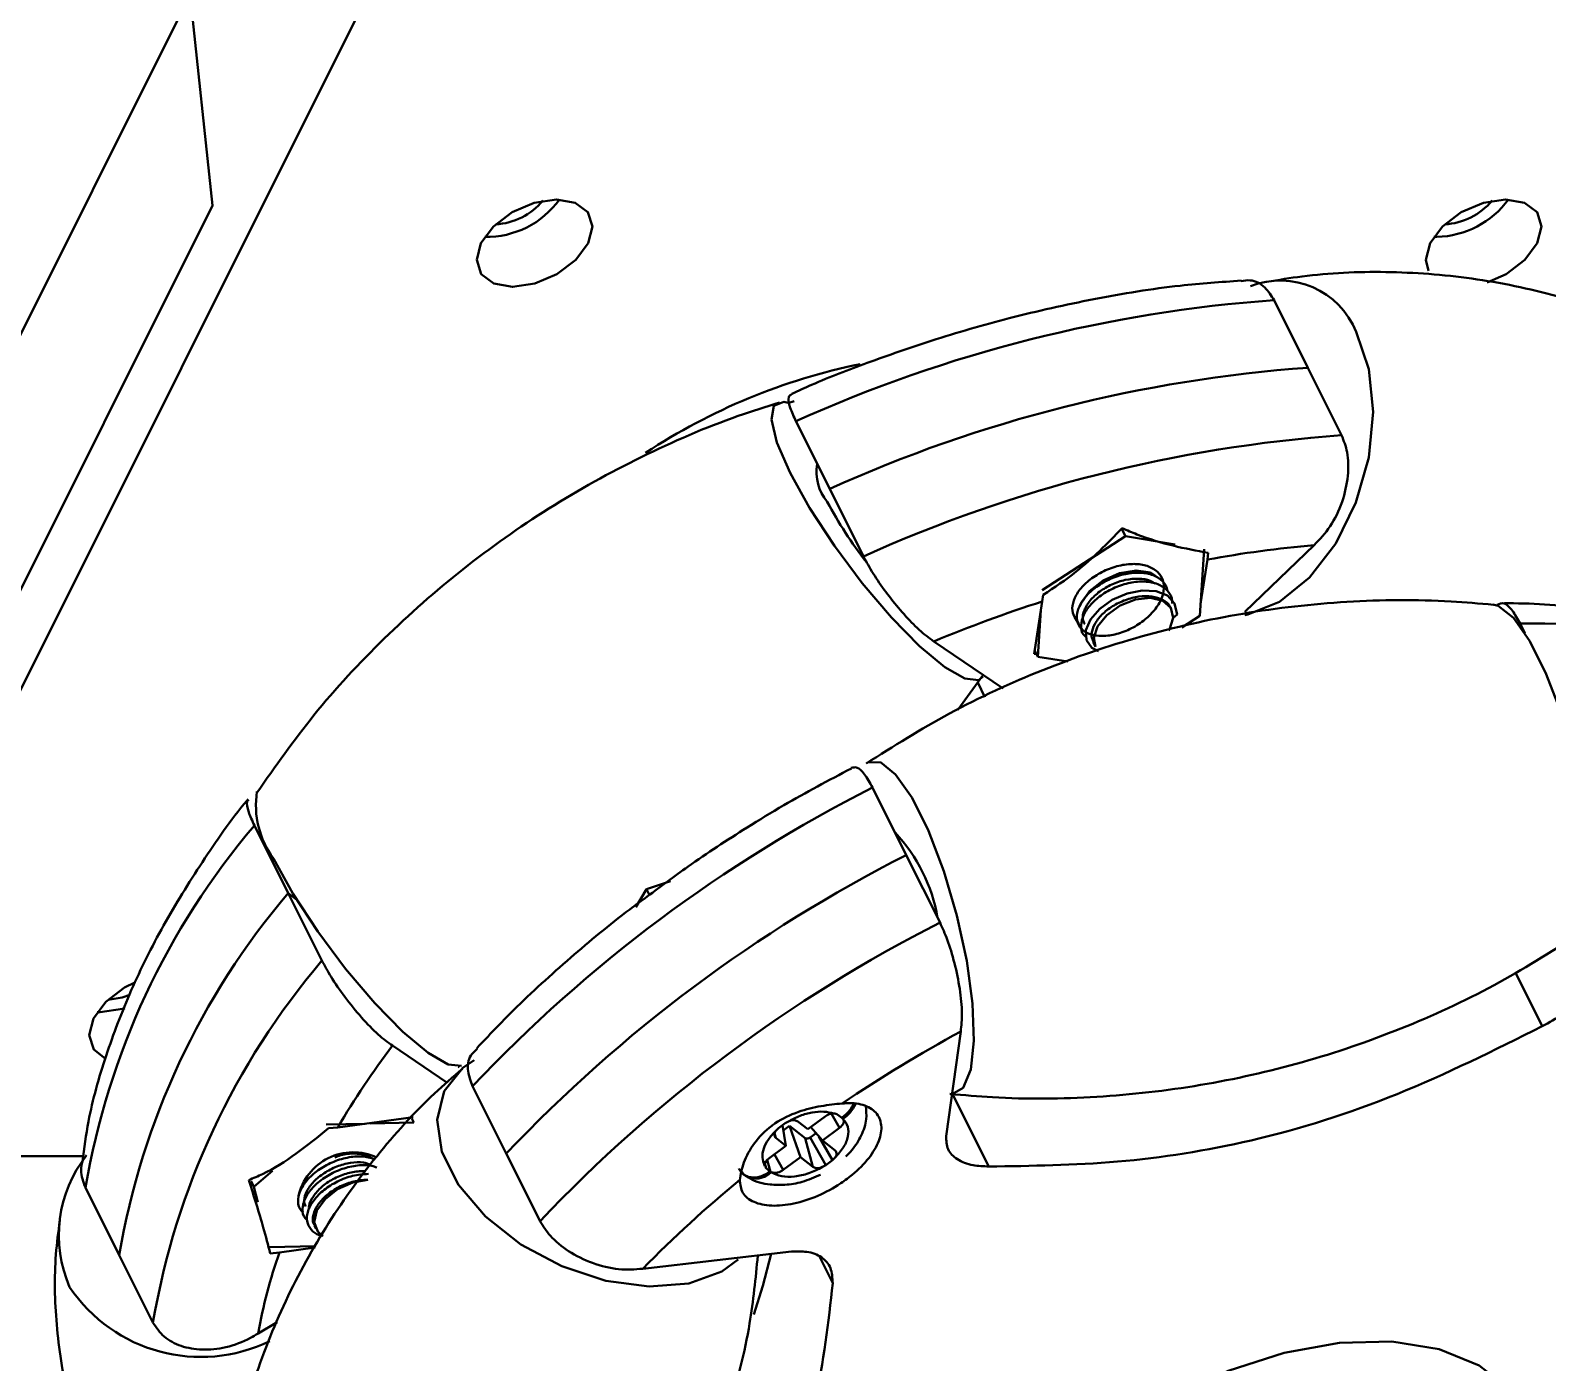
# Model space of a CAD drawing. Header units: millimetres. Extents: x 786 to 1380, y -734 to -314.
# Drawn here: x 1207.06 to 1228.51, y -466.39 to -447.57 of the extents above; entities that cross this region are included whole.
import ezdxf

# ---------------------------------------------------------------- set-up
doc = ezdxf.new("R2010")
doc.units = ezdxf.units.MM
doc.header["$PDSIZE"] = -1
doc.layers.add('粗实线层', color=7, linetype='Continuous', lineweight=15)
doc.dimstyles.new('ISO-25', dxfattribs={"dimtxt": 2.5, "dimasz": 2.5, "dimexe": 1.25, "dimexo": 0.625, "dimtad": 1, "dimtxsty": 'Standard', "dimcen": 2.5, "dimadec": 0, "dimazin": 0, "dimtfac": 1, "dimtmove": 0, "dimatfit": 3, "dimfxl": 1, "dimarcsym": 0})

# ---------------------------------------------------------------- blocks, each defined once
blk = doc.blocks.new('*D130')
at = {"color": 0, "lineweight": -2, "transparency": 16777216}
for p, q in [((1145.915, -458.612), (1145.915, -342.532)), ((1246.277, -506.307), (1246.277, -342.532)), ((1149.995, -344.532), (1242.197, -344.532))]:
    blk.add_line(p, q, dxfattribs=at)
at = {"color": 0, "transparency": 16777216}
for points in [[(1149.995, -343.852), (1149.995, -345.212), (1145.915, -344.532)], [(1242.197, -343.852), (1242.197, -345.212), (1246.277, -344.532)]]:
    blk.add_solid(points, dxfattribs=at)
at = {"layer": 'Defpoints', "color": 0, "transparency": 16777216}
for p in [(1246.277, -344.532), (1145.915, -458.612), (1246.277, -506.307)]:
    blk.add_point(p, dxfattribs=at)
at = {"color": 0, "transparency": 16777216, "insert": (1196.096, -340.966), "char_height": 3.5, "attachment_point": 5}
blk.add_mtext('200,72', dxfattribs=at)

msp = doc.modelspace()

# ---------------------------------------------------------------- linework, layer by layer
at = {"layer": '粗实线层', "color": 7, "linetype": 'Continuous', "lineweight": 30}
for p, q in [((1208.7935, -442.0841), (1209.6384, -450.0504)), ((1204.5118, -461.7177), (1212.6436, -445.4542)), ((1209.3228, -447.0747), (1204.2842, -457.1518)), ((1204.1583, -461.0106), (1209.6384, -450.0504)), ((1226.9544, -450.4924), (1226.9122, -450.4914)), ((1225.1308, -452.3412), (1224.6534, -451.3864)), ((1225.1308, -452.3412), (1225.6083, -453.296)), ((1217.8908, -453.0984), (1218.3682, -454.0533)), ((1218.3682, -454.0533), (1218.8456, -455.0081)), ((1222.5492, -454.7233), (1222.4957, -454.6162)), ((1221.3739, -455.4844), (1222.5492, -454.7233)), ((1222.5492, -454.7233), (1223.255, -454.8383)), ((1223.6631, -454.9048), (1223.6017, -455.8474)), ((1223.6127, -455.679), (1223.7105, -455.0536)), ((1223.7105, -455.0536), (1223.7226, -454.9601)), ((1224.2402, -455.7925), (1225.2187, -454.8488)), ((1221.3745, -455.645), (1221.2589, -456.3836)), ((1221.3865, -455.5515), (1221.3745, -455.645)), ((1221.3124, -456.427), (1221.3554, -455.7671)), ((1223.2799, -455.8291), (1223.2252, -455.8775)), ((1223.6017, -455.8474), (1223.3459, -456.013)), ((1228.1996, -456.0947), (1228.1307, -455.9569)), ((1219.8429, -456.2097), (1220.8236, -456.8756)), ((1221.3124, -456.427), (1221.2665, -456.3352)), ((1222.0936, -456.2191), (1222.1279, -456.2878)), ((1221.2589, -456.3836), (1221.2926, -456.3874)), ((1221.7341, -456.4957), (1221.3124, -456.427)), ((1220.1785, -457.1758), (1220.5296, -456.6988)), ((1219.4509, -459.23), (1218.9735, -458.2752)), ((1210.7096, -459.7673), (1210.2321, -458.8124)), ((1219.9283, -460.1848), (1219.4509, -459.23)), ((1210.7096, -459.7673), (1211.187, -460.7221)), ((1210.8306, -459.8615), (1210.7096, -459.7673)), ((1215.7774, -459.7099), (1215.6249, -459.9661)), ((1216.1167, -459.5992), (1215.7774, -459.7099)), ((1215.7774, -459.7099), (1215.8165, -459.7883)), ((1208.0509, -461.4525), (1208.0087, -461.4515)), ((1220.2217, -461.7227), (1220.0155, -463.2029)), ((1212.9533, -462.4458), (1212.1843, -461.9237)), ((1213.795, -463.4498), (1213.3175, -462.495)), ((1212.4782, -462.9348), (1211.4111, -463.0786)), ((1212.4867, -463.0116), (1212.4577, -462.9536)), ((1218.3028, -462.9252), (1218.0605, -463.1059)), ((1218.5417, -462.9443), (1218.4841, -462.8995)), ((1211.2487, -463.0386), (1211.7963, -463.0267)), ((1211.4111, -463.0786), (1211.2797, -463.0921)), ((1211.8681, -463.0251), (1212.4867, -463.0116)), ((1217.6436, -463.0912), (1217.6079, -463.1258)), ((1217.7373, -463.0212), (1217.6436, -463.0912)), ((1217.7479, -463.3391), (1217.699, -463.0498)), ((1217.8003, -463.0589), (1217.7117, -463.1251)), ((1217.7836, -462.9947), (1217.7373, -463.0212)), ((1218.023, -463.2322), (1217.8003, -463.0589)), ((1217.9535, -463.4992), (1217.8003, -463.0589)), ((1218.0605, -463.1059), (1217.9187, -462.9956)), ((1218.0902, -463.2227), (1218.1746, -463.1598)), ((1218.2661, -463.2659), (1218.1017, -463.0752)), ((1218.2661, -463.2659), (1218.5084, -463.0852)), ((1217.7479, -463.3391), (1217.5056, -463.5199)), ((1217.6061, -463.2288), (1217.7479, -463.3391)), ((1218.1309, -463.6372), (1218.023, -463.2322)), ((1218.0902, -463.2227), (1218.3123, -463.6115)), ((1218.4435, -463.404), (1218.2661, -463.2659)), ((1207.8121, -463.4855), (1205.793, -463.4855)), ((1213.795, -463.4498), (1214.2724, -464.4047)), ((1213.956, -463.7718), (1213.8243, -463.5085)), ((1217.4467, -463.6133), (1217.4502, -463.6267)), ((1217.7113, -463.6799), (1217.9535, -463.4992)), ((1217.9535, -463.4992), (1218.1309, -463.6372)), ((1218.266, -463.6381), (1218.3123, -463.6115)), ((1218.3123, -463.6115), (1218.406, -463.5416)), ((1218.406, -463.5416), (1218.4417, -463.507)), ((1210.2253, -463.918), (1210.1862, -463.8397)), ((1210.2253, -463.918), (1210.4882, -463.6921)), ((1217.1507, -463.7439), (1217.1511, -463.7442)), ((1217.1511, -463.7442), (1217.1598, -463.7503)), ((1217.2065, -463.7755), (1217.2305, -463.7898)), ((1217.454, -463.6415), (1217.4682, -463.6575)), ((1217.4682, -463.6575), (1217.5258, -463.7023)), ((1217.5258, -463.7023), (1217.5299, -463.7055)), ((1207.8432, -463.9282), (1208.3207, -464.883)), ((1210.2805, -464.1369), (1210.2253, -463.918)), ((1211.0816, -464.469), (1211.1035, -464.5129)), ((1208.3207, -464.883), (1208.7981, -465.8378)), ((1211.1014, -464.756), (1210.44, -464.7704)), ((1210.4546, -464.8592), (1210.5859, -464.8457)), ((1210.5859, -464.8457), (1211.0896, -464.7778)), ((1217.8278, -464.8351), (1215.7257, -465.0771)), ((1210.2853, -465.9903), (1210.5554, -465.8314))]:
    msp.add_line(p, q, dxfattribs=at)
at = {"layer": '粗实线层', "color": 8, "linetype": 'Continuous', "lineweight": 30}
for p, q in [((1217.8637, -452.8151), (1217.7784, -452.8438)), ((1220.4608, -456.7922), (1220.5631, -456.9968)), ((1228.4462, -461.6499), (1228.0651, -460.8878)), ((1213.1202, -462.2173), (1213.1268, -462.2305)), ((1220.6179, -463.6317), (1220.1065, -462.6089)), ((1218.5084, -463.0852), (1218.3941, -462.885)), ((1217.5883, -463.1619), (1217.6061, -463.2288)), ((1218.406, -463.5416), (1218.2142, -463.2057)), ((1217.4682, -463.6575), (1217.4504, -463.5906)), ((1217.5299, -463.7055), (1217.4851, -463.5374)), ((1217.5857, -463.4601), (1217.7113, -463.6799)), ((1218.4105, -465.2786), (1218.2239, -464.9053))]:
    msp.add_line(p, q, dxfattribs=at)
at = {"layer": '粗实线层', "color": 7, "linetype": 'Continuous', "lineweight": 30, "flags": 128}
for points in [[(1214.5033, -449.962), (1214.7697, -450.0091), (1214.9485, -450.1433), (1215.0124, -450.344), (1214.9517, -450.5808), (1214.7756, -450.8175), (1214.511, -451.0183), (1214.1981, -451.1524), (1213.8846, -451.1995), (1213.6181, -451.1524), (1213.4394, -451.0183), (1213.3755, -450.8175), (1213.4362, -450.5808), (1213.6122, -450.344), (1213.8769, -450.1433), (1214.1898, -450.0091), (1214.5033, -449.962)], [(1226.8347, -450.9721), (1226.7989, -450.8175), (1226.8596, -450.5808), (1227.0356, -450.344), (1227.3003, -450.1433), (1227.6132, -450.0091), (1227.9267, -449.962), (1228.1931, -450.0091), (1228.3719, -450.1433), (1228.4358, -450.344), (1228.3751, -450.5808), (1228.199, -450.8175), (1227.9344, -451.0183), (1227.6685, -451.1379)], [(1225.8142, -451.8363), (1225.993, -452.3601), (1226.0535, -452.967), (1225.991, -453.6121), (1225.8103, -454.2474), (1225.5248, -454.826), (1225.1556, -455.3048), (1224.7301, -455.6484), (1224.2799, -455.8312), (1224.2372, -455.8396)], [(1217.807, -453.825), (1217.6218, -453.3982), (1217.5429, -453.0751), (1217.576, -452.8795), (1217.7188, -452.826), (1217.8005, -452.8444)], [(1220.5335, -456.7088), (1220.4737, -456.7563), (1220.2796, -456.7365), (1219.9946, -456.5728), (1219.6399, -456.2773), (1219.2417, -455.8719), (1218.8296, -455.3866), (1218.4341, -454.8575), (1218.0846, -454.3237), (1217.807, -453.825)], [(1223.0411, -455.3314), (1222.9037, -455.2367), (1222.7023, -455.2064), (1222.4683, -455.2461), (1222.2372, -455.3498), (1222.0443, -455.5015), (1221.9189, -455.6783), (1221.9047, -455.7119)], [(1222.1716, -456.3466), (1222.0741, -456.2999), (1221.9985, -456.1913), (1221.9927, -456.052), (1222.0578, -455.8987), (1222.1867, -455.7497), (1222.365, -455.6226), (1222.573, -455.5322), (1222.7877, -455.4894), (1222.9854, -455.5), (1223.1441, -455.5634), (1223.2462, -455.6736), (1223.2799, -455.8291), (1223.2799, -455.8291)], [(1222.1279, -456.2878), (1222.1039, -456.1614), (1222.1566, -455.9976), (1222.2865, -455.8371), (1222.4741, -455.7044), (1222.6906, -455.6196), (1222.9032, -455.5957), (1223.0794, -455.6364), (1223.1925, -455.7353), (1223.2252, -455.8775)], [(1228.9333, -460.369), (1228.9946, -460.3095), (1229.0998, -460.0511), (1229.1444, -459.6438), (1229.125, -459.1178), (1229.043, -458.5121), (1228.9046, -457.8715), (1228.72, -457.2437), (1228.5028, -456.6752), (1228.2693, -456.2081), (1228.0366, -455.877), (1227.8221, -455.7066), (1227.7477, -455.6869)], [(1223.2252, -455.8775), (1223.1725, -456.0413), (1223.1648, -456.0545)], [(1218.8931, -457.9288), (1218.9051, -457.9214), (1219.0855, -457.9185), (1219.2999, -458.0889), (1219.5326, -458.4199), (1219.7661, -458.887), (1219.9833, -459.4555), (1220.1679, -460.0834), (1220.3063, -460.7239), (1220.3883, -461.3297), (1220.4077, -461.8557), (1220.3631, -462.263), (1220.2579, -462.5213), (1220.0997, -462.6116), (1220.0785, -462.6107)], [(1210.5, -459.2766), (1210.7776, -459.7753), (1211.1271, -460.3091), (1211.5226, -460.8382), (1211.9347, -461.3235), (1212.3329, -461.7289), (1212.6877, -462.0244), (1212.9727, -462.1881), (1213.1596, -462.2103)], [(1208.123, -462.1061), (1207.9593, -461.9784), (1207.8954, -461.7777), (1207.9561, -461.5409), (1208.1322, -461.3041), (1208.3968, -461.1034), (1208.5392, -461.0312)], [(1208.1622, -461.2754), (1208.3633, -461.2421), (1208.4728, -461.2032)], [(1208.3992, -461.3949), (1208.3645, -461.4054), (1208.0509, -461.4525)], [(1217.0751, -464.9484), (1216.8428, -465.1153), (1216.3762, -465.2836), (1215.8153, -465.3281), (1215.2017, -465.2454), (1214.5809, -465.0417), (1213.9989, -464.732), (1213.499, -464.3395), (1213.1181, -463.8931), (1212.8845, -463.426), (1212.8156, -462.9728), (1212.9165, -462.5671), (1213.1796, -462.2391), (1213.3378, -462.1284)], [(1218.5557, -462.9573), (1218.5634, -462.9704), (1218.5671, -462.9853), (1218.5667, -463.0016), (1218.5622, -463.0188), (1218.5538, -463.0362), (1218.5418, -463.0535), (1218.5265, -463.07), (1218.5084, -463.0852)], [(1211.18, -464.6009), (1211.1288, -464.5525), (1211.0792, -464.4174), (1211.115, -464.256), (1211.2308, -464.0928), (1211.4089, -463.9528), (1211.6222, -463.8571), (1211.8382, -463.8205)], [(1217.2975, -465.7239), (1217.4236, -465.3178), (1217.5396, -464.8663)], [(1217.2975, -465.7239), (1217.4236, -465.3178), (1217.5396, -464.8663)], [(1222.6941, -471.803), (1222.2483, -471.7154), (1221.6842, -471.4865), (1221.2485, -471.1473), (1220.9599, -470.7128), (1220.8313, -470.202), (1220.8681, -469.6371), (1221.0688, -469.0428), (1221.4247, -468.4452), (1221.9201, -467.8703), (1222.5334, -467.3433), (1223.2378, -466.8872), (1224.0025, -466.5219), (1224.7942, -466.2634), (1225.5781, -466.123), (1226.3201, -466.1069), (1226.9876, -466.2157), (1227.5516, -466.4446), (1227.9874, -466.7838), (1228.276, -467.2182), (1228.4046, -467.7291), (1228.3678, -468.294), (1228.1671, -468.8882), (1228.1671, -468.8882)]]:
    msp.add_lwpolyline(points, dxfattribs=at)
at = {"layer": '粗实线层', "color": 8, "linetype": 'Continuous', "lineweight": 30, "flags": 128}
msp.add_lwpolyline([(1217.1043, -463.6747), (1217.1376, -463.7252), (1217.1603, -463.7482)], dxfattribs=at)
at = {"layer": '粗实线层', "color": 7, "linetype": 'Continuous', "lineweight": 30}
for centre, radius, start, end in [((1213.5191, -449.2312), 1.2606, 268.62075, 324.50927), ((1213.5915, -449.3759), 0.9407, 273.09444, 320.03592), ((1226.9236, -449.1965), 1.2962, 271.36215, 323.74714), ((1227.0149, -449.3759), 0.9407, 273.09449, 320.03587), ((1224.7396, -452.2683), 1.1582, 21.89704, 111.37036), ((1226.0891, -471.2695), 19.9349, 94.12995, 114.28374), ((1220.5568, -460.8435), 8.7321, 101.60124, 123.29208), ((1226.5666, -472.2244), 19.935, 94.13001, 114.28374), ((1227.0439, -473.1792), 19.9349, 94.12994, 114.28375), ((1218.8198, -453.8218), 0.6378, 169.28106, 220.41997), ((1223.2496, -451.6587), 5.5497, 207.66302, 218.17329), ((1226.6437, -470.9922), 16.2062, 95.04448, 100.42738), ((1227.5206, -474.6745), 19.9974, 107.8993, 112.57768), ((1228.2902, -465.7383), 9.7827, 58.39529, 90.93452), ((1211.5326, -458.5217), 1.2791, 171.54564, 216.17092), ((1228.3006, -476.6769), 20.6305, 116.87859, 136.57352), ((1218.356, -465.7217), 10.6647, 139.61933, 170.31852), ((1217.6123, -460.505), 2.3149, 9.64843, 43.48167), ((1228.7781, -477.6318), 20.6306, 116.87863, 136.57348), ((1218.8335, -466.6765), 10.6647, 139.6194, 170.31848), ((1229.2555, -478.5866), 20.6306, 116.8786, 136.57348), ((1219.3109, -467.6314), 10.6647, 139.61945, 170.3184), ((1229.881, -479.5299), 20.2583, 118.47688, 124.02882), ((1222.0382, -469.3572), 12.3433, 142.9704, 149.42516), ((1217.8504, -463.1186), 0.1408, 60.93866, 118.29669), ((1218.4301, -463.0921), 0.21, 90.95598, 127.32418), ((1218.5102, -462.9936), 0.0583, 38.56712, 52.27912), ((1217.6555, -463.1781), 0.0708, 132.30678, 225.75862), ((1218.0495, -463.1774), 0.0609, 244.20343, 311.88009), ((1218.3941, -463.4547), 0.0708, 312.30903, 45.75637), ((1209.2948, -464.6052), 1.8284, 141.69611, 203.59035), ((1211.6281, -464.2215), 0.7907, 65.09849, 167.67702), ((1217.574, -463.6284), 0.1283, 122.22074, 173.2352), ((1228.0475, -477.1468), 17.2483, 129.4115, 135.59227), ((1217.2927, -463.5609), 0.2313, 205.83121, 248.09845), ((1217.5725, -463.6505), 0.0696, 232.29644, 244.50178), ((1217.5966, -463.5434), 0.1782, 252.32912, 310.04209), ((1218.1993, -463.5141), 0.1408, 240.9415, 298.29707), ((1217.7892, -467.3492), 7.6259, 160.83513, 169.7354), ((1209.474, -464.0876), 2.2364, 213.96095, 295.91989)]:
    msp.add_arc(centre, radius, start, end, dxfattribs=at)
at = {"layer": '粗实线层', "color": 8, "linetype": 'Continuous', "lineweight": 30}
for centre, radius, start, end in [((1218.2482, -462.5288), 0.5137, 305.40525, 334.62657), ((1218.2719, -462.5368), 0.5074, 304.01908, 334.85581), ((1217.3285, -463.4991), 0.3028, 239.59224, 314.98084), ((1217.3081, -463.4629), 0.3287, 251.97696, 312.43386)]:
    msp.add_arc(centre, radius, start, end, dxfattribs=at)
at = {"layer": '粗实线层', "color": 7, "linetype": 'Continuous', "lineweight": 30}
for points, knots in [([(1224.1879, -451.1104), (1223.9019, -451.1303), (1223.2179, -451.178), (1222.1183, -451.3581), (1220.9394, -451.6217), (1219.8673, -451.9308), (1218.9357, -452.2569), (1218.276, -452.505), (1217.9257, -452.6682), (1217.8329, -452.7114)], [0, 0, 0, 0, 0.1383644, 0.3309505, 0.5176213, 0.6895634, 0.8307616, 0.9551276, 1, 1, 1, 1]), ([(1224.1885, -451.1175), (1224.2306, -451.1108), (1224.3527, -451.0912), (1224.5232, -451.1852), (1224.6124, -451.3231), (1224.6534, -451.3864)], [0, 0, 0, 0, 0.2214818, 0.642507, 1, 1, 1, 1]), ([(1232.289, -453.248), (1232.1568, -453.1365), (1231.7312, -452.7777), (1230.9157, -452.246), (1229.8299, -451.7067), (1228.6634, -451.3062), (1227.4532, -451.0554), (1226.2367, -450.9656), (1225.2636, -451.0089), (1224.7163, -451.1005), (1224.5514, -451.1281)], [0, 0, 0, 0, 0.06446, 0.2074614, 0.3528946, 0.4997318, 0.6468259, 0.7931463, 0.9376776, 1, 1, 1, 1]), ([(1217.656, -452.8315), (1217.4616, -452.8935), (1216.7947, -453.1066), (1215.6906, -453.5831), (1214.3841, -454.308), (1213.1656, -455.1691), (1212.0543, -456.1513), (1211.0702, -457.2062), (1210.528, -457.978), (1210.2675, -458.3488)], [0, 0, 0, 0, 0.065259, 0.224005, 0.382888, 0.5411285, 0.6985975, 0.8551777, 1, 1, 1, 1]), ([(1217.8346, -452.7153), (1217.8156, -452.7248), (1217.7727, -452.7462), (1217.795, -452.8874), (1217.8606, -453.032), (1217.8908, -453.0984)], [0, 0, 0, 0, 0.3019809, 0.679472, 1, 1, 1, 1]), ([(1225.2187, -454.8488), (1225.2982, -454.7657), (1225.4574, -454.5996), (1225.6255, -454.2472), (1225.7084, -453.8781), (1225.703, -453.541), (1225.6381, -453.3731), (1225.6083, -453.296)], [0, 0, 0, 0, 0.215775, 0.4317609, 0.6405164, 0.8349278, 1, 1, 1, 1]), ([(1222.5032, -454.6091), (1222.2948, -454.8246), (1221.9524, -455.1786), (1221.5457, -455.4466), (1221.3865, -455.5515)], [0, 0, 0, 0, 0.6085661, 1, 1, 1, 1]), ([(1223.7226, -454.9601), (1223.3924, -454.897), (1222.996, -454.8213), (1222.5737, -454.6396), (1222.5031, -454.6093)], [0, 0, 0, 0, 0.833018, 1, 1, 1, 1]), ([(1218.8456, -455.0081), (1218.8889, -455.088), (1218.9755, -455.2478), (1219.1621, -455.5165), (1219.3696, -455.776), (1219.5871, -456.0077), (1219.7459, -456.1456), (1219.8232, -456.1967), (1219.8429, -456.2097)], [0, 0, 0, 0, 0.1762443, 0.3523222, 0.5330194, 0.7249742, 0.9299377, 1, 1, 1, 1]), ([(1221.9383, -456.0383), (1221.8918, -455.9669), (1221.7994, -455.825), (1221.7936, -455.7157), (1221.8438, -455.5532), (1221.9652, -455.4012), (1222.1393, -455.2655), (1222.348, -455.1657), (1222.5676, -455.1129), (1222.7737, -455.114), (1222.9436, -455.1694), (1223.0585, -455.2737), (1223.1059, -455.4158), (1223.0807, -455.5807), (1222.9859, -455.7505), (1222.8326, -455.9065), (1222.6389, -456.0317), (1222.4269, -456.113), (1222.2209, -456.142), (1222.0444, -456.1162), (1221.9176, -456.0392), (1221.8554, -455.9202), (1221.8653, -455.7736), (1221.9465, -455.6167), (1222.0901, -455.4681), (1222.2801, -455.3453), (1222.4956, -455.2627), (1222.7124, -455.2306), (1222.9084, -455.2527), (1223.0545, -455.33), (1223.1344, -455.4164), (1223.1395, -455.4804), (1223.1405, -455.4934)], [0, 0, 0, 0, 0.0345886, 0.0687193, 0.1028599, 0.1370271, 0.1712344, 0.2054535, 0.23963, 0.2737771, 0.3079089, 0.3420421, 0.376192, 0.4103745, 0.4445979, 0.4787979, 0.5129607, 0.5470995, 0.5812299, 0.6153677, 0.6495295, 0.6837297, 0.7179529, 0.7521357, 0.7862865, 0.82042, 0.8545516, 0.8886978, 0.9228738, 0.9570926, 0.9913002, 1, 1, 1, 1]), ([(1222.8025, -455.2217), (1222.848, -455.2321), (1222.8958, -455.2431), (1222.9216, -455.272), (1222.9228, -455.2734)], [0, 0, 0, 0, 0.9521152, 1, 1, 1, 1]), ([(1221.9968, -456.1499), (1221.9829, -456.1386), (1221.9328, -456.0979), (1221.915, -455.9872), (1221.95, -455.8367), (1222.0578, -455.6805), (1222.2215, -455.54), (1222.4247, -455.4312), (1222.6442, -455.3674), (1222.855, -455.3566), (1223.0357, -455.4003), (1223.1592, -455.496), (1223.2189, -455.5938), (1223.2124, -455.6606), (1223.2111, -455.6739)], [0, 0, 0, 0, 0.0361153, 0.130099, 0.2240706, 0.3180754, 0.4121547, 0.50635, 0.6005542, 0.6946434, 0.7886547, 0.8826282, 0.9766086, 1, 1, 1, 1]), ([(1221.9768, -455.9684), (1221.9652, -455.9456), (1221.9359, -455.8881), (1221.961, -455.7678), (1222.0426, -455.6302), (1222.1802, -455.5016), (1222.3551, -455.399), (1222.5497, -455.3337), (1222.7392, -455.3164), (1222.8883, -455.3371), (1222.9486, -455.3798), (1222.9704, -455.3953)], [0, 0, 0, 0, 0.0797454, 0.201362, 0.3229798, 0.4445985, 0.5662165, 0.6878344, 0.8094523, 0.9310694, 1, 1, 1, 1]), ([(1227.7562, -455.6917), (1227.5564, -455.6741), (1226.8683, -455.6136), (1225.6799, -455.6272), (1224.2098, -455.7914), (1222.7673, -456.1155), (1221.3765, -456.5917), (1220.0689, -457.1908), (1219.2706, -457.6925), (1218.883, -457.9361)], [0, 0, 0, 0, 0.064716, 0.222852, 0.3812552, 0.5391272, 0.6962742, 0.8525204, 1, 1, 1, 1]), ([(1222.0999, -456.2163), (1222.0875, -456.1912), (1222.0698, -456.1555), (1222.0733, -456.0703), (1222.1063, -455.9657), (1222.211, -455.8289), (1222.3637, -455.7083), (1222.5483, -455.618), (1222.7436, -455.5692), (1222.9296, -455.5675), (1223.0798, -455.6165), (1223.1709, -455.6811), (1223.1877, -455.7352), (1223.1915, -455.7471)], [0, 0, 0, 0, 0.0769883, 0.1095846, 0.2170747, 0.3245623, 0.4320512, 0.5395401, 0.6470286, 0.754518, 0.8620072, 0.9694973, 1, 1, 1, 1]), ([(1227.8088, -455.6933), (1227.8397, -455.6777), (1227.8993, -455.6477), (1228.0174, -455.7533), (1228.095, -455.8928), (1228.1307, -455.9569)], [0, 0, 0, 0, 0.3673707, 0.7095009, 1, 1, 1, 1]), ([(1230.678, -456.0662), (1230.5506, -456.0282), (1230.0814, -455.8882), (1229.1963, -455.7578), (1228.3834, -455.667), (1227.9272, -455.6714), (1227.8724, -455.6719)], [0, 0, 0, 0, 0.1487097, 0.5477606, 0.9456262, 1, 1, 1, 1]), ([(1218.677, -458.0041), (1218.3543, -458.1735), (1217.8513, -458.4377), (1217.0849, -458.9093), (1216.4335, -459.3335), (1215.9793, -459.6731), (1215.7889, -459.8154)], [0, 0, 0, 0, 0.31723825, 0.49458892, 0.78811988, 1, 1, 1, 1]), ([(1218.9735, -458.2752), (1218.9354, -458.2071), (1218.8591, -458.0712), (1218.7524, -457.976), (1218.6995, -457.9914), (1218.6741, -457.9988)], [0, 0, 0, 0, 0.3413081, 0.6822909, 1, 1, 1, 1]), ([(1210.1438, -458.4388), (1210.1385, -458.4451), (1209.8947, -458.7342), (1209.4851, -459.3308), (1208.9289, -460.2257), (1208.4735, -461.142), (1208.1201, -462.0673), (1207.8895, -462.8771), (1207.8254, -463.3714), (1207.801, -463.5596)], [0, 0, 0, 0, 0.0038739, 0.1782778, 0.3544812, 0.5320341, 0.7105537, 0.8897602, 1, 1, 1, 1]), ([(1210.1554, -458.4488), (1210.1456, -458.4548), (1210.1134, -458.4746), (1210.1375, -458.6027), (1210.2023, -458.7464), (1210.2321, -458.8124)], [0, 0, 0, 0, 0.1918405, 0.6288979, 1, 1, 1, 1]), ([(1215.7889, -459.8154), (1215.7055, -459.876), (1215.3269, -460.1507), (1214.6897, -460.6856), (1213.9616, -461.3401), (1213.5469, -461.7808), (1213.3765, -461.962)], [0, 0, 0, 0, 0.0927641, 0.4211371, 0.762112, 1, 1, 1, 1]), ([(1220.2217, -461.7227), (1220.2304, -461.6412), (1220.2476, -461.4781), (1220.2141, -461.1301), (1220.1403, -460.7644), (1220.0393, -460.4295), (1219.9633, -460.2618), (1219.9283, -460.1848)], [0, 0, 0, 0, 0.2157754, 0.4317622, 0.6405159, 0.8349281, 1, 1, 1, 1]), ([(1220.0672, -462.6058), (1220.268, -462.6235), (1220.9572, -462.6841), (1222.1467, -462.6705), (1223.6167, -462.5063), (1225.0592, -462.1822), (1226.45, -461.706), (1227.7577, -461.1069), (1228.556, -460.6052), (1228.9436, -460.3616)], [0, 0, 0, 0, 0.06503258, 0.22311243, 0.38145934, 0.53927524, 0.69636648, 0.85255726, 1, 1, 1, 1]), ([(1212.1843, -461.9237), (1212.1198, -461.8771), (1211.9908, -461.7839), (1211.7494, -461.5352), (1211.5142, -461.2466), (1211.3147, -460.9587), (1211.2272, -460.7966), (1211.187, -460.7221)], [0, 0, 0, 0, 0.2157746, 0.4317614, 0.6405167, 0.8349276, 1, 1, 1, 1]), ([(1228.4462, -461.6499), (1228.5441, -461.5952), (1228.7401, -461.4858), (1228.974, -461.2735), (1229.128, -461.0667), (1229.1588, -460.9414), (1229.1727, -460.8846)], [0, 0, 0, 0, 0.2614815, 0.5230069, 0.784024, 1, 1, 1, 1]), ([(1220.6179, -463.6317), (1221.2211, -463.6233), (1222.4385, -463.6062), (1224.4036, -463.2985), (1226.4236, -462.6564), (1227.766, -461.9883), (1228.4462, -461.6499)], [0, 0, 0, 0, 0.2320378, 0.4683438, 0.7306462, 1, 1, 1, 1]), ([(1213.3829, -461.9681), (1213.3501, -461.9983), (1213.2603, -462.0807), (1213.2339, -462.2713), (1213.2912, -462.4246), (1213.3175, -462.495)], [0, 0, 0, 0, 0.237959, 0.6500729, 1, 1, 1, 1]), ([(1213.1736, -462.2499), (1213.0407, -462.3651), (1212.6096, -462.7391), (1211.9403, -463.4769), (1211.2172, -464.4852), (1210.6195, -465.5939), (1210.163, -466.7691), (1209.8642, -467.9774), (1209.7422, -468.9345), (1209.7343, -469.4741), (1209.7322, -469.6166)], [0, 0, 0, 0, 0.06461654, 0.20961882, 0.35684902, 0.50529258, 0.65387724, 0.80163662, 0.94763087, 1, 1, 1, 1]), ([(1217.0968, -463.8206), (1217.1035, -463.8859), (1217.1168, -464.0165), (1217.2833, -464.1441), (1217.5363, -464.1987), (1217.8556, -464.1685), (1218.2, -464.0573), (1218.4558, -463.9186), (1218.684, -463.7582), (1218.8839, -463.5769), (1219.0543, -463.3282), (1219.1178, -463.0928), (1219.067, -462.8979), (1218.9072, -462.7687), (1218.712, -462.7298), (1218.5792, -462.7384), (1218.5442, -462.7407)], [0, 0, 0, 0, 0.0798713, 0.1597485, 0.2394299, 0.318713, 0.3975672, 0.4759724, 0.4999745, 0.5779756, 0.6559676, 0.7342072, 0.8128923, 0.8920072, 0.9715334, 1, 1, 1, 1]), ([(1218.5442, -462.7407), (1218.4471, -462.7507), (1218.2532, -462.7705), (1217.9113, -462.8514), (1217.6792, -462.9634), (1217.4682, -463.1129), (1217.2899, -463.2938), (1217.1345, -463.5859), (1217.1094, -463.7421), (1217.0968, -463.8206)], [0, 0, 0, 0, 0.1529749, 0.3052317, 0.4722697, 0.5001468, 0.6662009, 0.8320764, 1, 1, 1, 1]), ([(1218.4266, -462.8822), (1218.3805, -462.8713), (1218.2883, -462.8496), (1218.121, -462.8637), (1217.9469, -462.9093), (1217.8381, -462.9662), (1217.7836, -462.9947)], [0, 0, 0, 0, 0.2499999, 0.5000011, 0.7500006, 1, 1, 1, 1]), ([(1218.4841, -462.8995), (1218.4749, -462.894), (1218.4589, -462.8844), (1218.4361, -462.8828), (1218.4266, -462.8822)], [0, 0, 0, 0, 0.58023288, 1, 1, 1, 1]), ([(1218.4417, -463.507), (1218.4862, -463.4588), (1218.5751, -463.3624), (1218.6355, -463.2079), (1218.637, -463.0638), (1218.5828, -462.9928), (1218.5557, -462.9573)], [0, 0, 0, 0, 0.2500016, 0.5000009, 0.7499992, 1, 1, 1, 1]), ([(1218.5458, -462.9476), (1218.5451, -462.947), (1218.5438, -462.9459), (1218.5424, -462.9449), (1218.5417, -462.9443)], [0, 0, 0, 0, 0.5001757, 1, 1, 1, 1]), ([(1218.5977, -463.4907), (1218.6266, -463.461), (1218.7148, -463.3705), (1218.822, -463.1952), (1218.8976, -462.9813), (1218.8841, -462.84), (1218.8783, -462.7794)], [0, 0, 0, 0, 0.1490497, 0.4551894, 0.7663544, 1, 1, 1, 1]), ([(1211.2797, -463.0921), (1210.976, -463.3386), (1210.6113, -463.6347), (1210.2183, -463.7966), (1210.1527, -463.8237)], [0, 0, 0, 0, 0.83295015, 1, 1, 1, 1]), ([(1217.6079, -463.1257), (1217.5694, -463.1666), (1217.4924, -463.2484), (1217.4288, -463.38), (1217.4068, -463.5072), (1217.4334, -463.5779), (1217.4467, -463.6133)], [0, 0, 0, 0, 0.2499999, 0.4999982, 0.7499959, 1, 1, 1, 1]), ([(1220.0155, -463.2029), (1220.0172, -463.2679), (1220.0205, -463.3978), (1220.1607, -463.5379), (1220.3682, -463.621), (1220.5417, -463.6285), (1220.6179, -463.6317)], [0, 0, 0, 0, 0.2650185, 0.5300952, 0.7933658, 1, 1, 1, 1]), ([(1207.8432, -463.9282), (1207.8108, -463.8483), (1207.7632, -463.7313), (1207.7912, -463.6009), (1207.8001, -463.5595)], [0, 0, 0, 0, 0.6827361, 1, 1, 1, 1]), ([(1210.9244, -464.2792), (1210.9131, -464.2708), (1210.8638, -464.2345), (1210.8417, -464.1293), (1210.8681, -463.9808), (1210.9686, -463.8238), (1211.1267, -463.6808), (1211.3267, -463.5674), (1211.5447, -463.4988), (1211.7608, -463.4789), (1211.8767, -463.5113), (1211.9345, -463.5276)], [0, 0, 0, 0, 0.03580026, 0.15621312, 0.27661834, 0.39707518, 0.51763705, 0.63835163, 0.7590254, 0.87955869, 1, 1, 1, 1]), ([(1210.9788, -464.393), (1210.9603, -464.3736), (1210.9105, -464.3213), (1210.9056, -464.1965), (1210.9616, -464.0424), (1211.0867, -463.8886), (1211.2633, -463.7557), (1211.4735, -463.6579), (1211.6907, -463.6107), (1211.8639, -463.6071), (1211.9404, -463.6383), (1211.964, -463.648)], [0, 0, 0, 0, 0.0733683, 0.1979576, 0.3225614, 0.4470105, 0.5713583, 0.6956547, 0.8199603, 0.9443338, 1, 1, 1, 1]), ([(1210.9543, -464.1956), (1210.9456, -464.1688), (1210.9248, -464.1046), (1210.9661, -463.9791), (1211.0641, -463.8425), (1211.2139, -463.7198), (1211.3967, -463.6262), (1211.591, -463.5749), (1211.7614, -463.5655), (1211.8443, -463.5939), (1211.8777, -463.6054)], [0, 0, 0, 0, 0.0971347, 0.232424, 0.3677122, 0.5029988, 0.638286, 0.7735731, 0.9088615, 1, 1, 1, 1]), ([(1211.3712, -463.5024), (1211.3982, -463.4918), (1211.4882, -463.4564), (1211.6444, -463.4436), (1211.8009, -463.459), (1211.8679, -463.5021), (1211.8946, -463.5193)], [0, 0, 0, 0, 0.1387195, 0.4622875, 0.7858527, 1, 1, 1, 1]), ([(1210.1527, -463.8237), (1210.2267, -464.0577), (1210.3483, -464.4422), (1210.4247, -464.7419), (1210.4546, -464.8592)], [0, 0, 0, 0, 0.6087192, 1, 1, 1, 1]), ([(1211.2064, -464.6103), (1211.1887, -464.6079), (1211.1125, -464.5978), (1211.0253, -464.5276), (1210.9651, -464.4096), (1210.9802, -464.2612), (1211.0652, -464.1048), (1211.2121, -463.957), (1211.4042, -463.837), (1211.6272, -463.7521), (1211.7726, -463.742), (1211.8476, -463.7368)], [0, 0, 0, 0, 0.036153, 0.155679, 0.2751003, 0.3944645, 0.5138263, 0.6332456, 0.7527735, 0.87245, 1, 1, 1, 1]), ([(1211.0057, -464.2345), (1211.0045, -464.2196), (1211.0002, -464.164), (1211.0588, -464.0522), (1211.1748, -463.9193), (1211.3391, -463.8058), (1211.5291, -463.7252), (1211.6774, -463.7003), (1211.7711, -463.6944), (1211.7981, -463.6998), (1211.8087, -463.7019)], [0, 0, 0, 0, 0.0623151, 0.2328508, 0.4033884, 0.5739259, 0.7444653, 0.9150032, 0.9667178, 1, 1, 1, 1]), ([(1211.0878, -464.4656), (1211.0808, -464.4562), (1211.0504, -464.4155), (1211.0589, -464.3135), (1211.1173, -464.1771), (1211.2375, -464.0428), (1211.4009, -463.9293), (1211.5904, -463.85), (1211.7408, -463.8213), (1211.8198, -463.8206), (1211.8382, -463.8204)], [0, 0, 0, 0, 0.0448191, 0.1963534, 0.3478899, 0.4994271, 0.6509652, 0.8025032, 0.9540421, 1, 1, 1, 1]), ([(1217.1951, -463.7624), (1217.2108, -463.7756), (1217.3012, -463.8514), (1217.4948, -463.8888), (1217.7433, -463.8973), (1217.9892, -463.8557), (1218.1539, -463.7847), (1218.2403, -463.7473)], [0, 0, 0, 0, 0.0593968, 0.3411924, 0.5353648, 0.7560657, 1, 1, 1, 1]), ([(1217.5425, -463.7133), (1217.5885, -463.7347), (1217.6805, -463.7774), (1217.8695, -463.7794), (1218.0734, -463.7366), (1218.2018, -463.6709), (1218.266, -463.6381)], [0, 0, 0, 0, 0.2499997, 0.5000011, 0.749998, 1, 1, 1, 1]), ([(1207.4799, -464.3966), (1207.4592, -464.5552), (1207.3973, -465.0302), (1207.4145, -465.8726), (1207.5733, -466.9003), (1207.8916, -467.9243), (1208.3583, -468.9024), (1208.959, -469.7914), (1209.6219, -470.5323), (1210.1058, -470.9066), (1210.3236, -471.0751)], [0, 0, 0, 0, 0.0662556, 0.1984055, 0.3340495, 0.4721636, 0.6113206, 0.7502746, 0.8876349, 1, 1, 1, 1]), ([(1215.7257, -465.0771), (1215.6139, -465.0855), (1215.3902, -465.1022), (1215.0141, -465.0098), (1214.6742, -464.8426), (1214.411, -464.6287), (1214.316, -464.4752), (1214.2724, -464.4047)], [0, 0, 0, 0, 0.2157737, 0.4317615, 0.6405163, 0.8349274, 1, 1, 1, 1]), ([(1213.9465, -471.5891), (1214.0804, -471.473), (1214.5124, -471.0982), (1215.1828, -470.3596), (1215.9055, -469.3513), (1216.5044, -468.2425), (1216.9563, -467.0676), (1217.2509, -465.9382), (1217.3204, -465.2109), (1217.3511, -464.89)], [0, 0, 0, 0, 0.0708362, 0.2286653, 0.3889196, 0.5504941, 0.7122223, 0.8730527, 1, 1, 1, 1]), ([(1218.4105, -465.2786), (1218.4066, -465.2044), (1218.3988, -465.0559), (1218.2629, -464.9037), (1218.0677, -464.8267), (1217.9026, -464.8325), (1217.8278, -464.8351)], [0, 0, 0, 0, 0.2614808, 0.5230043, 0.7840232, 1, 1, 1, 1]), ([(1215.6452, -471.2005), (1216.0158, -470.7796), (1216.7637, -469.9302), (1217.6268, -468.5365), (1218.2294, -466.9379), (1218.3496, -465.8366), (1218.4105, -465.2786)], [0, 0, 0, 0, 0.2320375, 0.4683438, 0.7306462, 1, 1, 1, 1]), ([(1208.7981, -465.8378), (1208.8456, -465.9088), (1208.9405, -466.0507), (1209.1916, -466.1814), (1209.4952, -466.2352), (1209.8382, -466.1979), (1210.108, -466.098), (1210.2493, -466.0122), (1210.2853, -465.9903)], [0, 0, 0, 0, 0.17624641, 0.35232334, 0.53302128, 0.72497598, 0.92993787, 1, 1, 1, 1])]:
    msp.add_open_spline(points, degree=3, knots=knots, dxfattribs=at)
at = {"layer": '粗实线层', "color": 8, "linetype": 'Continuous', "lineweight": 30}
for points, knots in [([(1218.5417, -462.9443), (1218.5794, -462.9117), (1218.6373, -462.8615), (1218.6866, -462.7885), (1218.7004, -462.7555), (1218.7042, -462.7466)], [0, 0, 0, 0, 0.5753368, 0.885543, 1, 1, 1, 1]), ([(1217.1499, -463.7428), (1217.1503, -463.7432), (1217.1638, -463.7595), (1217.2055, -463.7736), (1217.2661, -463.7903), (1217.334, -463.7883), (1217.4229, -463.7685), (1217.4852, -463.7284), (1217.5258, -463.7023)], [0, 0, 0, 0, 0.0049999, 0.1736437, 0.3458597, 0.518072, 0.6867127, 1, 1, 1, 1])]:
    msp.add_open_spline(points, degree=3, knots=knots, dxfattribs=at)

# ---------------------------------------------------------------- dimensions: what is measured, and where the dimension line sits
dim = msp.add_linear_dim(base=(1246.2771, -344.5321), p1=(1145.9154, -458.6119), p2=(1246.2771, -506.3068), dimstyle='ISO-25', override={"dimtxt": 3.5, "dimasz": 4.08, "dimexe": 2, "dimexo": 0, "dimgap": 1.524, "dimtih": 1, "dimtoh": 1, "dimlfac": 2, "dimzin": 0, "dimadec": 2, "dimtzin": 0})
dim.commit()
dim.dimension.update_dxf_attribs({"geometry": '*D130', "text_midpoint": (1196.0962, -340.9664)})

doc.saveas('drawing.dxf')
